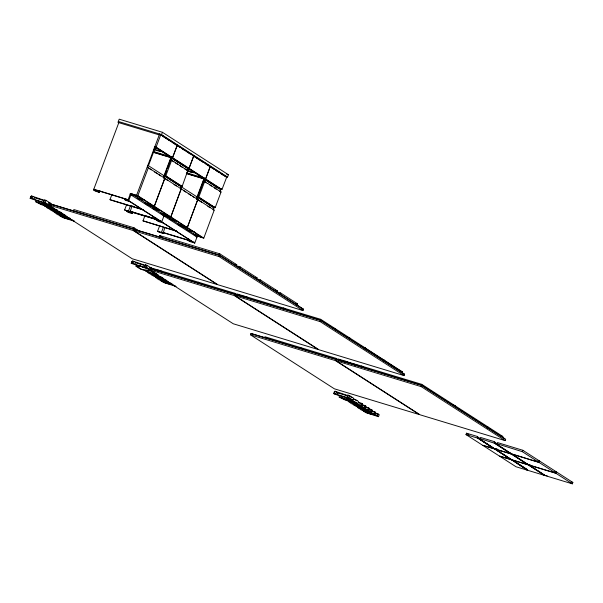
<?xml version="1.0" encoding="UTF-8"?>
<svg xmlns="http://www.w3.org/2000/svg" width="603" height="603" viewBox="0 0 603 603"><rect width="100%" height="100%" fill="white"/><g stroke="black" fill="none" stroke-linecap="round" stroke-linejoin="round"><path stroke-width="0.9" d="M221.082 189.056L220.886 189.538L154.73 147.049L155.484 146.431L156.132 147.049L160.797 134.635L159.546 134.25L161.107 135.26M163.828 178.141L164.506 175.963L163.654 177.614M187.819 170.551L182.114 186.493L181.616 185.747L181.066 186.425L164.634 175.85L165.177 175.172L165.825 175.782L171.712 160.127L170.634 160.021L171.177 157.82L164.423 175.79L166.775 177.297M163.496 214.691L170.853 216.937L181.186 188.573M194.897 156.999L192.553 155.484L193.804 155.868L189.041 168.403L188.747 167.92M221.731 189.063L221.927 189.613L226.743 177.056L160.797 134.635M172.315 157.451L172.579 157.752L177.305 145.248L175.978 144.826M178.503 224.964L187.352 227.55L197.844 199.261M200.565 199.035L197.43 197.023L204.183 179.053L203.641 181.254L204.719 181.367L198.832 197.015L198.183 196.405L197.641 197.083L214.073 207.658L214.336 207.093M205.254 178.646L204.93 178.239L204.387 178.918M510.831 453.2L511.299 454.029L527.738 464.604L527.241 463.978M527.61 463.993L528.077 464.823L544.509 475.398L544.049 474.87M527.105 469.428L527.308 469.918M49.627 204.281L50.117 202.977L46.069 200.369L44.351 199.849L43.612 201.809L49.378 204.937L30.15 198.304L30.889 196.344L31.899 196.608M30.15 198.304L31.552 198.575L30.791 197.92L31.529 195.96L44.984 200.558M43.612 201.809L45.119 202.774L33.836 199.352L32.328 198.387L33.067 196.427M33.836 199.352L34.567 197.392M54.511 208.382L42.044 204.922L35.524 201.771A5.759 0.678 20.6 0 1 36.037 201.545L43.069 203.95L43.8 201.99M43.069 203.95L43.627 202.668M45.331 202.329L46.069 200.369M48.293 204.771L133.346 230.572L217.238 284.548L132.185 258.747L48.293 204.771L48.82 203.384L133.866 229.185L135.449 230.203M74.177 221.173L62.576 217.472L59.772 215.844L60.473 215.746C59.765 215.316 55.506 214.223 56.712 213.47L54.262 212.369L54.752 211.065M73.355 210.944L73.875 209.558L134.032 227.806L139.429 231.281M95.952 190.066L93.804 189.199L118.814 122.658M99.879 190.714L99.254 192.365L95.425 191.196L93.804 190.156L94.098 189.387M99.254 192.365L97.641 191.324L98.259 190.759M143.22 209.904L110.613 200.015L109.995 199.616L111.97 194.362M129.788 201.628L125.959 200.46L124.339 199.42L124.957 198.862M130.142 194.385L196.993 237.107L194.731 243.122L127.881 200.4L130.489 193.457L137.846 195.704L203.791 238.125L214.314 209.867L213.786 210.191M131.906 206.188L130.06 212.181L124.61 209.98L126.472 205.02M194.731 243.122L128.718 200.648L130.979 194.641M131.597 195.033L131.944 194.113L147.524 204.131L147.17 205.058M132.886 211.947L132.261 213.598L128.431 212.437L126.811 211.397L127.105 210.62M130.06 212.181L128.447 211.14L130.617 205.359M136.587 195.319L159.599 133.994L225.612 176.468M132.261 213.598L130.647 212.558L131.266 211.992M148.361 165.946L155.589 146.695M137.846 195.704L148.398 167.634L147.32 167.521L147.863 165.328L214.02 207.809L213.296 209.738M162.418 132.276L228.431 174.742L227.565 177.056L161.551 134.59L162.418 132.276L119.198 119.168L117.977 122.401L159.252 134.921M134.032 227.806L133.512 229.2L49.861 203.822L51.428 204.832M133.346 230.572L133.866 229.185M134.039 230.791L134.567 229.396L219.613 255.197L303.505 309.173L302.985 310.56L217.932 284.759L134.039 230.791L219.093 256.592L302.985 310.56M147.795 205.45L148.142 204.53L163.714 214.547L163.368 215.475M177.109 231.409L143.001 220.849L144.976 215.603L149.378 216.944M163.601 176.837L171.169 156.712M148.745 269.443L147.268 268.493L131.228 263.338L131.967 261.378L132.977 261.634M163.722 177.659L164.574 176.008M131.228 263.338L132.637 263.609L131.869 262.946L132.607 260.986L146.069 265.584M164.551 176.362L166.85 170.242M167.513 168.486L170.468 160.617M154.278 206.271L164.83 178.051L164.363 178.277M177.237 145.202L172.466 157.737L172.172 157.127M150.705 269.307L151.195 268.003L147.147 265.403L145.429 264.875L144.697 266.835L146.197 267.807L134.914 264.385L133.406 263.413L134.145 261.453M134.914 264.385L135.652 262.426M157.119 274.244L155.19 273.656L151.104 271.033C145.828 271.297 140.032 269.541 135.999 266.157L136.489 264.853M155.77 217.585L155.144 219.243L156.765 220.283L160.594 221.444L160.888 220.675M151.994 270.951C148.994 269.473 137.258 271.011 138.886 265.576M156.765 220.283L157.051 219.507M162.795 222.861L158.966 221.693L157.345 220.66L157.639 219.884M164.913 227.421L163.066 233.414L159.237 232.253L157.617 231.213L159.795 225.432M164.604 216.266L164.951 215.346L180.531 225.364L180.176 226.291M159.237 232.253L159.524 231.484M149.785 269.526L146.416 267.355L147.147 265.403M159.102 236.956L159.622 235.569L219.786 253.825L236.73 264.725L236.21 266.111M163.066 233.414L161.453 232.374L163.315 227.421M149.378 269.805L234.424 295.606L318.316 349.574L233.271 323.773L149.378 269.805L149.898 268.418L234.951 294.219L236.534 295.236M180.086 188.535L181.073 185.905M187.322 169.285L187.978 167.528M180.289 188.505L181.013 186.576M171.305 157.782L187.819 168.456L187.096 170.385L184.752 168.878M187.88 168.305L188.392 167.679M180.357 188.551L180.802 186.515M181.36 187.179L182.023 185.43M187.284 171.433L188.596 167.928M149.476 267.483L158.257 270.038L160.036 271.162L159.863 271.621L151.142 268.983L151.285 267.92M170.785 216.892L181.33 188.822M158.287 270.634L158.257 270.038M158.921 270.755L159.094 270.295L159.999 270.566L159.124 270.89M160.421 271.727L160.767 270.8L197.505 281.948L197.158 282.867M180.802 226.69L181.149 225.763L196.721 235.781L196.374 236.708M196.94 197.196L204.176 177.953M196.729 198.892L197.377 197.173M196.789 199.126L197.513 197.196M196.857 199.171L197.302 197.128M197.558 197.596L204.138 180.101M197.837 199.442L187.284 227.504L186.033 227.127M210.243 166.436L205.585 178.985M210.311 166.481L205.615 178.948M193.895 241.909L193.601 242.677L189.772 241.517L188.151 240.476L188.777 238.826M189.772 241.517L190.058 240.74M213.093 209.769L214.08 207.138M219.997 191.392L220.984 188.769M220.103 191.618L220.826 189.689L204.394 179.121M197.859 283.078L198.206 282.159L234.944 293.299L237.243 294.777M219.786 253.825L219.258 255.212L135.607 229.833M219.093 256.592L219.613 255.197M239.549 268.26L240.069 266.873L236.474 265.78M234.944 293.299L234.597 294.226L150.938 268.848M234.424 295.606L234.951 294.219M235.125 295.817L235.645 294.43L320.698 320.231L404.59 374.199L404.063 375.586L319.017 349.785L235.125 295.817L320.178 321.618L404.063 375.586M236.858 294.4L237.032 293.932L244.004 296.05L245.783 297.173L245.609 297.641L236.896 294.995L236.858 294.4L244.042 296.646M243.831 296.51L244.004 296.05M244.878 296.902L244.841 296.307L247.283 297.565M245.745 296.578L245.572 297.045L244.667 296.766M246.167 297.739L246.514 296.812L283.252 307.96L284.782 308.94M256.494 279.166L257.021 277.779L240.069 266.873M259.833 281.307L260.353 279.92L256.765 278.835M250.456 334.831L250.976 333.444L336.029 359.245L335.509 360.632L419.402 414.6L334.348 388.799L250.456 334.831L335.509 360.632M276.785 292.214L277.305 290.827L260.353 279.92M280.116 294.362L280.636 292.975L276.151 291.611M264.566 337.688L264.921 336.76L300.121 347.441L301.681 348.444M282.905 308.879L283.252 307.96M283.606 309.09L283.953 308.171L320.69 319.311L335.238 328.673L334.884 329.592M297.068 305.261L297.588 303.874L280.636 292.975M299.774 348.361L300.121 347.441M300.475 348.572L300.822 347.652L336.022 358.333L338.358 359.833M403.543 373.77L320.344 320.238L320.69 319.311M320.178 321.618L320.698 320.231M335.23 329.818L335.577 328.891L350.124 338.245L349.77 339.172M336.022 358.333L335.675 359.252L252.024 333.881M336.203 360.843L336.73 359.456L421.776 385.257L505.668 439.225L505.148 440.612L420.095 414.811L336.203 360.843L421.256 386.644L505.148 440.612M337.944 359.426L338.117 358.966L345.089 361.076L346.861 362.207L346.687 362.667L337.974 360.021L337.944 359.426L345.12 361.672M350.117 339.391L350.464 338.471L365.011 347.825L364.664 348.753M345.089 361.076L344.788 361.491M348.481 395.802L335.019 391.211L334.288 393.164L337.326 394.603L348.617 398.025L347.109 397.053L347.841 395.101L349.559 395.621L353.614 398.221L352.876 400.181L349.687 398.711L334.507 394.113L333.647 393.555L334.379 391.596M345.956 361.928L345.926 361.333L348.361 362.591M346.831 361.612L346.657 362.071L345.753 361.792M347.177 362.742L347.351 362.282L354.534 364.529L354.707 364.069L347.735 361.951L347.562 362.418L354.534 364.529M335.826 393.631L336.557 391.671M337.326 394.603L338.064 392.643M354.323 364.4L354.149 364.86L355.68 365.848M355.476 365.26L355.823 364.333L361.265 365.983L362.833 366.993M364.476 348.368C364.574 346.559 365.742 349.439 365.765 348.308L364.649 347.901M365.003 348.971L365.35 348.044M346.559 399.201L352.815 400.754L358.001 403.633L345.542 400.166L339.022 397.015A5.759 0.678 20.6 0 1 339.534 396.789L346.559 399.201L347.117 397.912M352.876 400.181L348.828 397.581L349.559 395.621M360.911 366.91L361.265 365.983M361.612 367.121L361.958 366.194L421.776 384.345L454.775 405.578L454.428 406.505M361.529 403.317L362.576 403.995L361.845 405.955L360.798 405.276L361.529 403.317L358.159 402.299M365.064 405.593L366.111 406.264L365.38 408.223L364.333 407.553L365.064 405.593L361.823 404.605M382.181 359.757L382.362 359.298L364.86 348.037M382.392 359.893C382.958 358.348 384.495 361.453 384.435 360.323L383.531 360.044L383.357 360.511M383.146 360.375L383.116 359.78M382.362 359.298L383.47 359.705L383.297 360.164L383.267 359.569L365.765 348.308M383.327 360.76L383.47 359.705M383.674 360.978L384.021 360.059M368.599 407.869L369.647 408.54L368.915 410.5L367.868 409.829L368.599 407.869L365.358 406.882M371.124 409.49L372.172 410.161L371.433 412.12L370.385 411.45L371.124 409.49L369.435 408.977M374.659 411.766L375.707 412.437L374.968 414.397L373.92 413.718L374.659 411.766L371.41 410.779M378.194 414.035L379.242 414.713L378.503 416.673L377.455 415.995L378.194 414.035L374.945 413.055M400.852 371.765L401.025 371.305L383.531 360.044M401.063 371.9L401.236 371.44L402.344 371.847L401.997 372.767M401.025 371.305L402.141 371.712L401.967 372.172L401.937 371.576L384.435 360.323M504.628 438.796L421.422 385.264L421.776 384.345M421.256 386.644L421.776 385.257M454.775 406.724L455.122 405.796L453.335 405.254M477.32 437.763L494.015 448.67L482.445 445.157L466.006 434.59L466.534 433.203L477.757 436.602L477.237 437.718L494.716 448.881L510.96 453.81L510.462 453.185M494.015 448.67L477.666 437.868M554.662 471.342L556.418 471.878L572.85 482.445L572.33 483.832L545.21 475.609L494.174 442.858L494.739 441.765L480.546 437.446L480.305 438.607L478.367 438.08L494.52 443.235L510.96 453.81M487.782 427.957L488.129 427.03L455.122 405.796M488.121 428.175L488.679 427.384L486.938 426.856M495.304 443.22L522.341 451.677L538.773 462.245L539.293 460.858L522.861 450.29L497.483 442.587L497.241 443.748L495.304 443.22L499.216 445.738M494.445 448.662L510.794 459.463L493.895 448.368M494.716 448.881L481.495 440.092M527.738 464.604L511.495 459.674L495.055 449.107L497.174 449.363M488.679 427.384L502.812 436.474L502.668 437.537M512.083 454.014L539.112 462.471L555.551 473.038L556.072 471.652L539.64 461.084L537.891 460.549M511.223 459.456L527.572 470.257L510.673 459.162M511.495 459.674L502.186 453.403M544.509 475.398L528.266 470.468L511.924 459.667L517.397 463.187M522.341 451.677L522.861 450.29M512.867 454.511L528.432 464.815L555.551 473.038M539.112 462.471L539.64 461.084M545.21 475.609L538.253 470.845M572.33 483.832L555.891 473.265L556.418 471.878M189.048 168.282L193.736 155.823L192.485 155.438M497.038 448.896L494.799 448.647M510.379 458.536L510.447 459.087M188.211 167.785L187.669 168.237M204.719 178.398L204.176 178.857M43.137 203.972L46.069 204.387L51.383 206.377M171.893 157.066L171.38 157.684M164.581 177.983L164.898 178.254L154.345 206.316L153.026 205.894M204.734 178.292L205.321 178.586M358.514 401.741L357.353 400.535L353.546 398.802M220.404 192.123L221.15 191.784L215.165 207.711L214.872 207.1M547.23 475.91L545.3 475.375M148.308 268.327L143.936 267.559L139.27 265.456M530.354 465.124L528.522 464.581M333.647 393.555L335.049 393.827L334.288 393.164M118.324 121.474L161.551 134.59M154.262 147.765L156.961 148.579L155.039 147.343M153.923 149.152L162.772 151.835M153.773 149.589L160.624 151.662M153.464 151.504L168.757 156.147L170.687 157.383L153.584 152.197M226.63 174.199L228.431 174.742M153.305 152.325L170.4 157.511M224.859 176.242L227.565 177.056M225.492 176.671L226.743 177.056M187.819 168.456L171.177 157.82M188.174 169.27L189.968 169.812L188.046 168.576M195.779 173.069L187.812 170.657L171.358 160.021M188.098 171.154L193.442 172.775M188.309 171.282L191.264 172.179M186.47 172.737L201.764 177.38L203.693 178.616L186.591 173.43M186.312 173.558L203.407 178.744M215.188 186.953L217.887 187.774M209.279 205.352L211.08 205.894M214.073 207.658L202.126 200.045M130.188 193.578L137.175 195.696M132.524 194.942L138.818 196.849M137.552 197.957L144.63 200.106M137.838 198.455L142.293 199.804M137.424 198.402L142.481 199.932M144.313 202.502L150.614 204.417M144.878 203.332L152.747 205.713M145.964 203.867L153.366 206.113M147.886 205.103L155.084 207.289M93.804 189.199L128.462 199.812M97.95 190.669L127.911 199.759M127.881 200.4L128.718 200.648M93.804 190.156L97.641 191.324M124.339 199.42L128.175 200.588M152.785 208.088L160.752 210.507M153.109 208.593L158.468 210.221M153.35 208.736L158.099 210.176M160.443 212.897L166.737 214.811M161.468 213.869L168.946 216.13M162.704 214.66L170.182 216.929M131.68 205.864L134.326 206.663M136.082 207.198L140.484 208.532M164.627 215.904L171.825 218.082M163.149 215.618L163.986 215.874L161.725 221.889L157.345 220.66M109.995 199.616L143.484 209.776M169.669 218.927L177.636 221.339M169.956 219.424L175.3 221.045M177.32 223.736L183.621 225.65M178.345 224.7L185.754 226.947M181.789 226.615L188.091 228.522M152.898 218.015L155.536 218.814M129.713 211.103L156.154 219.123M130.331 211.502L156.772 219.522M124.61 209.98L128.447 211.14M130.957 211.902L158.981 220.404M126.811 211.397L130.647 212.558M186.681 229.592L194.648 232.004M187.518 230.323L190.789 231.318M193.45 234.137L199.744 236.044M194.957 235.245L201.952 237.371M203.791 238.125L195.885 235.524M196.156 236.851L196.993 237.107M143.001 220.849L176.491 231.009M162.72 232.343L189.161 240.363M163.338 232.735L188.897 240.491M157.617 231.213L161.453 232.374M188.151 240.476L191.988 241.637M34.431 197.716L43.356 200.422M48.398 202.457L50.117 202.977M30.791 197.92L32.328 198.387M57.3 210.025L44.667 206.196L47.117 207.296C45.918 208.05 50.177 209.143 50.886 209.573L50.177 209.671L52.989 211.306L65.418 215.248M57.489 210.439L48.918 207.839C50.034 210.304 58.348 210.628 60.835 212.301M235.14 264.242L236.73 264.725M61.883 212.98L52.461 210.115C53.486 212.565 61.936 212.919 64.37 214.578M54.262 212.369L66.051 215.942M67.084 216.613L58.506 214.012C59.622 216.477 67.943 216.801 70.423 218.474M70.641 218.897L62.056 216.281C63.081 218.738 71.531 219.085 73.958 220.751M255.423 277.29L257.021 277.779M274.915 290.103L277.305 290.827M295.998 303.392L297.588 303.874M301.719 308.623L303.505 309.173M136.406 263.014L145.331 265.727M151.112 268.388L158.084 270.498M150.366 268.275L160.036 271.162M237.069 294.528L245.783 297.173M131.869 262.946L133.406 263.413M144.697 266.835L146.416 267.355M236.685 294.859L320.344 320.238M135.999 266.157L138.456 266.925M158.378 275.058L145.753 271.229L148.202 272.322C146.996 273.076 151.255 274.177 151.964 274.599L151.263 274.704L154.067 276.332L166.496 280.282M333.444 328.122L335.238 328.673M158.574 275.473L149.996 272.873C151.112 275.337 159.433 275.661 161.913 277.335M162.961 278.006L153.546 275.141C154.36 277.463 162.395 277.825 164.642 279.362M167.129 280.975L155.34 277.395L157.79 278.496C156.592 279.249 160.85 280.342 161.559 280.772L160.85 280.87L163.662 282.506L176.091 286.455M168.162 281.639L159.591 279.038C160.707 281.503 169.021 281.827 171.508 283.5M172.556 284.179L163.134 281.315C164.159 283.764 172.609 284.119 175.043 285.777M348.33 337.703L350.124 338.245M363.217 347.283L365.011 347.825M383.32 359.916L384.224 360.187M402.796 373.656L404.59 374.199M338.147 359.561L346.861 362.207M337.77 359.893L421.422 385.264M452.996 405.035L454.775 405.578M501.063 435.946L502.812 436.474M337.032 392.696L347.743 395.945M347.109 397.053L348.828 397.581M466.006 434.59L477.584 438.095M358.295 402.691L362.576 403.995M362.787 405.261L365.282 406.015M360.798 405.276L348.165 401.447L350.614 402.548C349.416 403.301 353.675 404.394 354.376 404.824L353.675 404.922L356.486 406.55L368.915 410.5M361.845 405.955L352.416 403.09C353.524 405.555 361.845 405.879 364.333 407.553M366.322 407.53L369.647 408.54M369.601 409.384L372.172 410.161M365.38 408.223L355.958 405.359C356.984 407.809 365.433 408.163 367.868 409.829M371.554 411.178L375.707 412.437M538.773 462.245L511.653 454.021L500.784 446.74M494.362 448.888L482.784 445.383L499.224 455.951L510.794 459.463M495.055 449.107L511.299 454.029M370.385 411.45L357.752 407.613L360.21 408.713C359.004 409.467 363.262 410.568 363.971 410.99L363.27 411.095L366.074 412.723L378.503 416.673M371.433 412.12L362.004 409.264C363.119 411.728 371.433 412.053 373.92 413.718M375.089 413.454L378.413 414.457M374.968 414.397L365.554 411.532C366.571 413.982 375.021 414.336 377.455 415.995M530.602 465.335L528.778 465.034L555.891 473.265M511.14 459.682L499.563 456.177L516.002 466.745L527.572 470.257M511.834 459.901L528.077 464.823M571.101 481.918L572.85 482.445M50.004 203.867L51.994 204.711M353.501 399.111L354.232 399.405M50.057 203.55L53.855 205.284M354.903 399.691L356.788 400.776M162.674 136.263L169.722 140.793M172.066 142.308L175.194 144.321M176.046 144.871L179.958 147.388M182.31 148.896L185.438 150.908M187.005 151.918L190.133 153.931M196.465 158.001L203.505 162.531M205.857 164.046L208.985 166.059M209.836 166.609L213.748 169.119M216.1 170.634L219.228 172.646M220.796 173.656L223.924 175.669M155.785 146.944L221.731 189.365M155.084 146.725L221.03 189.154M204.183 179.053L210.447 183.086M212.007 184.088L218.271 188.121M204.364 181.262L205.932 182.264M207.5 183.274L220.804 191.829M170.664 159.81L173.792 161.83M175.36 162.833L177.704 164.348M180.056 165.855L182.4 167.363M203.671 181.051L207.583 183.561M209.927 185.076L211.495 186.078M214.623 188.098L216.191 189.101M165.478 175.677L181.91 186.252M198.485 196.91L214.917 207.485M164.777 175.465L181.217 186.041M197.784 196.699L214.223 207.274M168.335 178.307L175.383 182.837M176.95 183.847L180.078 185.86M148.044 167.528L179.415 187.714M181.051 188.762L213.206 209.445M149.695 168.825L151.263 169.835M154.391 171.847L157.526 173.86M159.086 174.87L160.654 175.872M163.85 177.93L167.762 180.448M174.026 184.48L176.37 185.988M183.485 190.563L185.837 192.078M188.181 193.586L191.309 195.598M192.877 196.608L194.445 197.611M198.425 200.173L201.553 202.186M207.816 206.218L210.161 207.726M136.557 195.297L202.57 237.763M130.489 193.457L131.107 193.857M146.687 203.874L147.305 204.274M162.878 214.291L164.114 215.09M179.694 225.107L180.312 225.507M367.069 349.74L368.584 350.72M370.868 352.19L372.39 353.17M375.435 355.122L376.958 356.102M379.242 357.571L380.764 358.551M389.538 364.197L391.061 365.177M397.912 369.586L399.427 370.559M220.035 255.702L302.465 308.736M494.55 442.127L496.895 443.642M529.645 465.305L536.685 469.843M283.953 308.171L285.483 309.151M477.606 436.987L479.958 438.502M478.367 438.08L479.928 439.082M495.146 448.873L500.626 452.393M518.964 464.197L527.572 469.737M159.622 235.569L161.152 236.557M466.534 433.203L468.878 434.71M361.958 366.194L364.318 367.717M355.823 364.333L357.398 365.35M354.707 364.069L356.275 365.079M246.514 296.812L248.044 297.799M345.926 361.333L348.217 362.81M198.206 282.159L199.736 283.139M160.767 270.8L162.297 271.787M159.094 270.295L160.624 271.275M145.429 264.875L146.936 265.848M347.841 395.101L349.348 396.065M350.418 396.759L351.896 397.701M250.976 333.444L252.559 334.461M152.725 271.418L156.388 273.777M30.889 196.344L31.748 196.902M131.967 261.378L132.833 261.936M335.019 391.211L335.637 391.649M132.607 260.986L133.225 261.431M31.529 195.96L32.147 196.397M37.544 202.374L40.785 204.146L44.464 205.012L37.544 202.374M341.034 397.626L344.283 399.397L347.961 400.264L341.034 397.626M52.551 207.492L49.521 206.867L44.366 204.575L48.526 205.548L52.551 207.492M356.049 402.736L353.019 402.111L347.863 399.819L352.024 400.799L356.049 402.736"/></g></svg>
